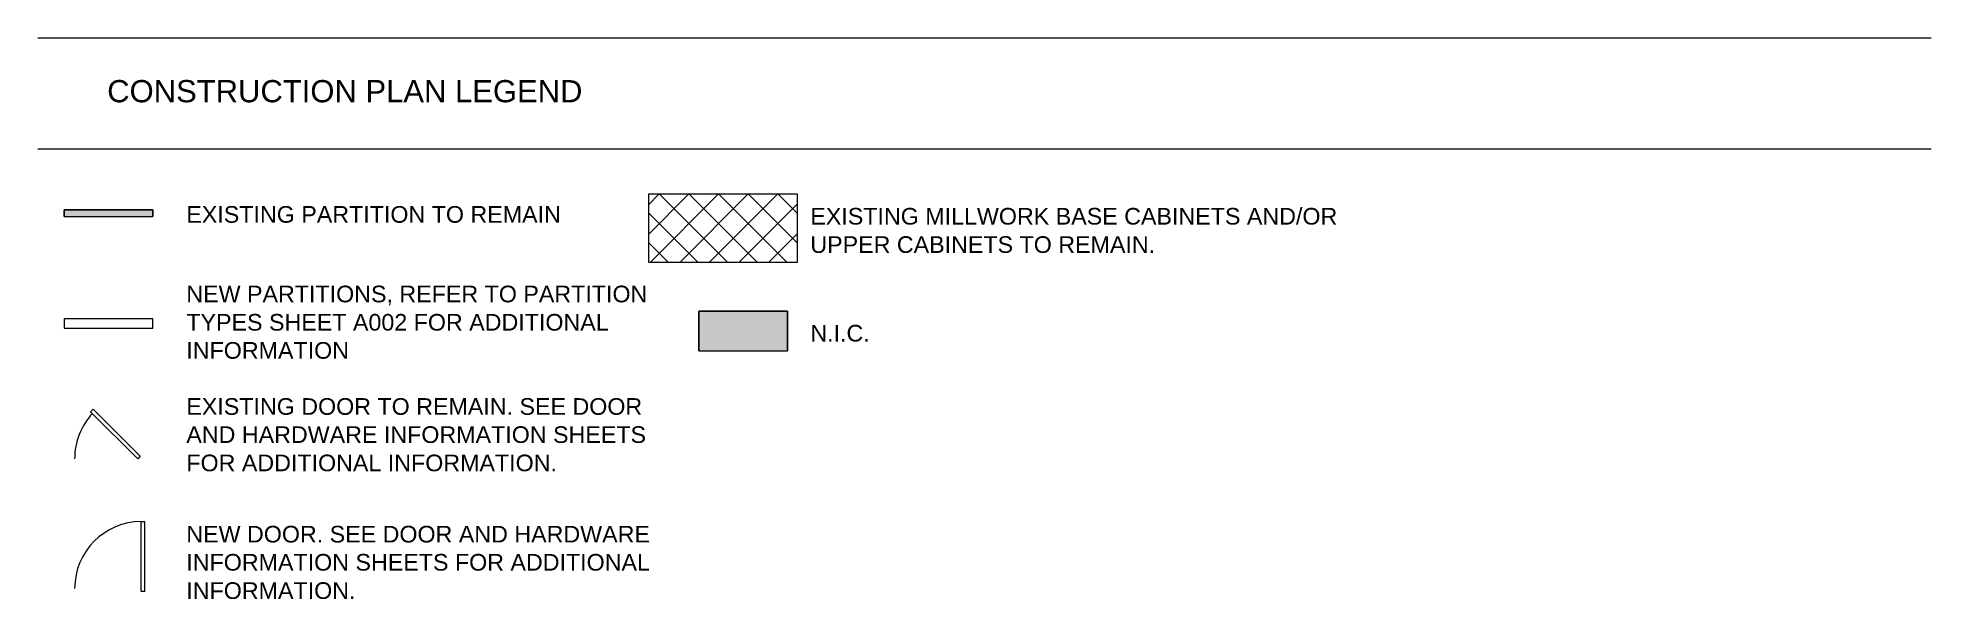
# Model space of a CAD drawing. Header units: inches. Extents: x 906 to 1930, y -579 to -276.
import ezdxf

# ---------------------------------------------------------------- set-up
doc = ezdxf.new("R2010")
doc.units = ezdxf.units.IN
doc.header["$MEASUREMENT"] = 0
for name, color, linetype, lineweight in [('A-DETL', 90, 'Continuous', 9), ('A-DETL-GENF', 92, 'Continuous', 9), ('A-DETL-THIN', 151, 'Continuous', 9), ('A-WALL', 113, 'Continuous', 13), ('G-ANNO-TEXT', 231, 'Continuous', 9)]:
    doc.layers.add(name, color=color, linetype=linetype, lineweight=lineweight)
doc.styles.add('Swis721 Lt BT', font='swissl.ttf', dxfattribs={"height": 9})
doc.styles.add('Swis721 Lt BT_1', font='swissl.ttf', dxfattribs={"height": 12})

# ---------------------------------------------------------------- blocks, each defined once
blk = doc.blocks.new('Family - ___-1369240-CONSTRUCTION PLAN SYMBOLS')
at = {"layer": 'A-WALL'}
for p, q in [((968, -428), (920, -428)), ((920, -428), (920, -433)), ((968, -433), (968, -428)), ((920, -433), (968, -433))]:
    blk.add_line(p, q, dxfattribs=at)

msp = doc.modelspace()

# ---------------------------------------------------------------- hatches: boundary and pattern name
at = {"layer": 'A-DETL-GENF'}
h = msp.add_hatch(dxfattribs=at)
h.set_pattern_fill('FP2_10', style=0, pattern_type=2)
h.set_pattern_definition([(45, (0, 0), (-8.01223, 8.01223), []), (135, (0, 0), (-8.01223, -8.01223), [])])
h.paths.add_polyline_path([(1316.6, -397.4), (1316.6, -360.7), (1236.1, -360.7), (1236.1, -397.4), (1311.3, -397.4)], flags=0)
for color, points in [(7, [(968, -372.7), (968, -369.2), (920, -369.2), (920, -372.7), (920, -372.7)]), (9, [(1311.3, -445.3), (1311.3, -423.8), (1263.3, -423.8), (1263.3, -445.3)])]:
    msp.add_hatch(color=color, dxfattribs=at).paths.add_polyline_path(points, flags=0)

# ---------------------------------------------------------------- linework, layer by layer
at = {"layer": 'A-DETL', "lineweight": 13}
for p, q in [((905.8, -276.2), (1929.8, -276.2)), ((905.8, -336.2), (1929.8, -336.2))]:
    msp.add_line(p, q, dxfattribs=at)
at = {"layer": 'A-DETL-THIN'}
for p, q in [((1316.6, -360.7), (1236.1, -360.7)), ((1236.1, -360.7), (1236.1, -397.4)), ((1316.6, -397.4), (1316.6, -360.7)), ((968, -369.2), (920, -369.2)), ((920, -369.2), (920, -372.7)), ((920, -372.7), (920, -369.2)), ((920, -369.2), (968, -369.2)), ((920, -372.7), (968, -372.7)), ((920, -372.7), (968, -372.7)), ((968, -372.7), (968, -369.2)), ((968, -369.2), (968, -372.7)), ((1236.1, -397.4), (1316.6, -397.4)), ((1311.3, -423.8), (1263.3, -423.8)), ((1263.3, -423.8), (1263.3, -445.3)), ((1263.3, -445.3), (1263.3, -423.8)), ((1263.3, -423.8), (1311.3, -423.8)), ((1311.3, -445.3), (1311.3, -423.8)), ((1311.3, -423.8), (1311.3, -445.3)), ((1263.3, -445.3), (1311.3, -445.3)), ((1263.3, -445.3), (1311.3, -445.3)), ((935.7, -476.8), (934.3, -478.3)), ((959.8, -503.7), (934.3, -478.3)), ((961.2, -502.3), (935.7, -476.8)), ((961.2, -502.3), (959.8, -503.7)), ((961.7, -575.4), (961.7, -537.7)), ((963.7, -537.7), (961.7, -537.7)), ((963.7, -575.4), (963.7, -537.7)), ((963.7, -575.4), (961.7, -575.4))]:
    msp.add_line(p, q, dxfattribs=at)
for centre, start in [((961.8, -503.7), 137.2472), ((961.8, -573.7), 90.0634)]:
    msp.add_arc(centre, 36.1, start, 180, dxfattribs=at)

# ---------------------------------------------------------------- block references
at = {"lineweight": 9}
msp.add_blockref('Family - ___-1369240-CONSTRUCTION PLAN SYMBOLS', (0, 0), dxfattribs=at)

# ---------------------------------------------------------------- texts
at = {"layer": 'G-ANNO-TEXT', "color": 7, "attachment_point": 1}
for s, insert, char_height, width, style in [('CONSTRUCTION PLAN LEGEND', (943.3, -299), 12, 293.607, 'Swis721 Lt BT_1'), ('EXISTING PARTITION TO REMAIN', (986.1, -367.1), 9, 229.674, 'Swis721 Lt BT'), ('EXISTING MILLWORK BASE CABINETS AND/OR ', (1323.6, -368.1), 9, 332.088, 'Swis721 Lt BT'), ('UPPER CABINETS TO REMAIN.', (1323.6, -383.4), 9, 213.615, 'Swis721 Lt BT'), ('NEW PARTITIONS, REFER TO PARTITION ', (986.1, -410.1), 9, 286.335, 'Swis721 Lt BT'), ('TYPES SHEET A002 FOR ADDITIONAL ', (986.1, -425.4), 9, 265.125, 'Swis721 Lt BT'), ('N.I.C.', (1323.6, -431.3), 9, 37.875, 'Swis721 Lt BT'), ('INFORMATION', (986.1, -440.6), 9, 101.808, 'Swis721 Lt BT'), ('EXISTING DOOR TO REMAIN. SEE DOOR ', (986.1, -470.9), 9, 288.759, 'Swis721 Lt BT'), ('AND HARDWARE INFORMATION SHEETS ', (986.1, -486.1), 9, 289.971, 'Swis721 Lt BT'), ('FOR ADDITIONAL INFORMATION.', (986.1, -501.4), 9, 232.098, 'Swis721 Lt BT'), ('NEW DOOR. SEE DOOR AND HARDWARE ', (986.1, -539.9), 9, 295.122, 'Swis721 Lt BT'), ('INFORMATION SHEETS FOR ADDITIONAL ', (986.1, -555.1), 9, 293.001, 'Swis721 Lt BT'), ('INFORMATION.', (986.1, -570.4), 9, 106.05, 'Swis721 Lt BT')]:
    msp.add_mtext(s, dxfattribs=dict(at, insert=insert, char_height=char_height, width=width, style=style))

doc.saveas('drawing.dxf')
